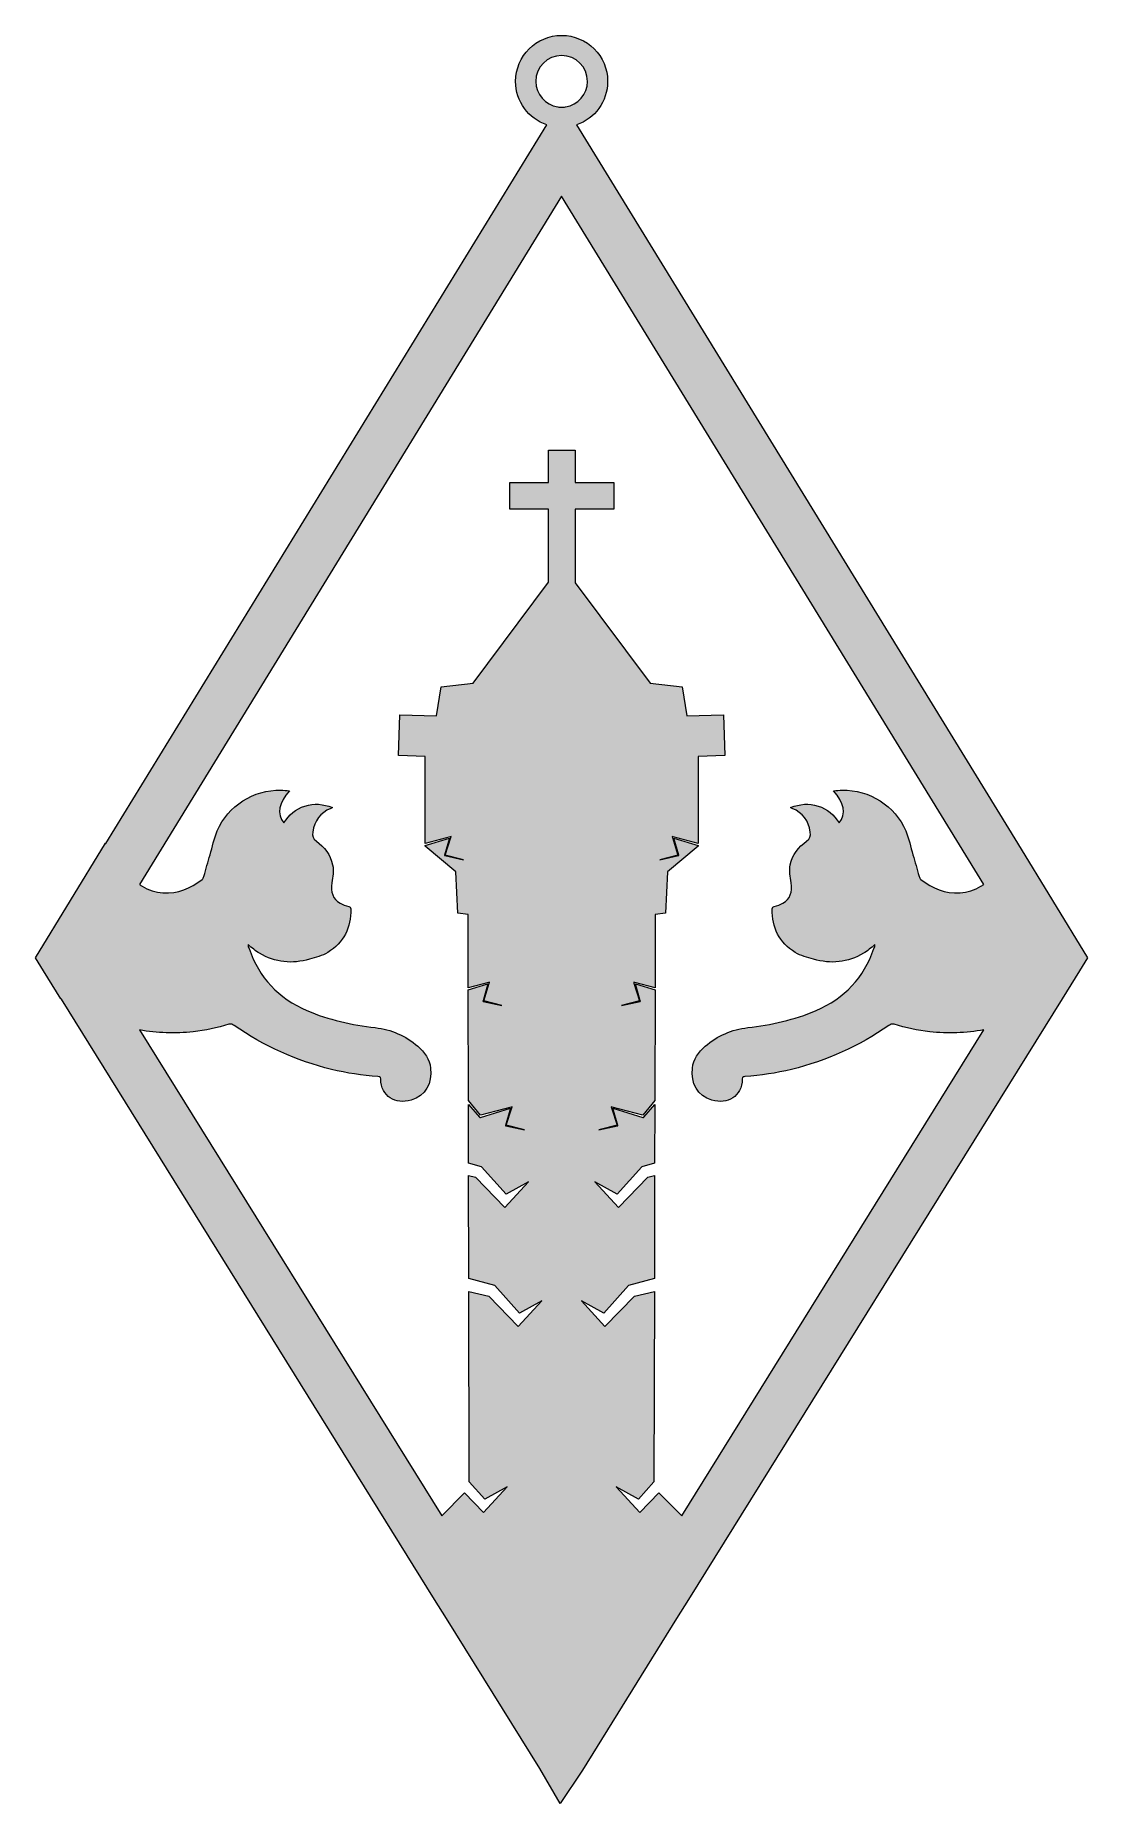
# Model space of a CAD drawing. Extents: x 648 to 2353, y -2933 to -67.
import ezdxf

# ---------------------------------------------------------------- set-up
doc = ezdxf.new("R2010")
doc.units = 0
doc.header["$MEASUREMENT"] = 0
doc.layers.add('Layer 1', color=7, linetype='Continuous')

msp = doc.modelspace()

# ---------------------------------------------------------------- hatches: boundary and pattern name
at = {"layer": 'Layer 1', "true_color": 0x6870b5}
h = msp.add_hatch(color=173, dxfattribs=at)
h.dxf.hatch_style = 2
edge = h.paths.add_edge_path()
edge.add_spline(control_points=[(2239.2, -1376.2), (2239.2, -1376.2), (1524.9, -211.9), (1524.9, -211.9), (1554.2, -201.9), (1575.2, -174.1), (1575.2, -141.4), (1575.2, -100.2), (1541.8, -66.9), (1500.7, -66.9), (1459.5, -66.9), (1426.1, -100.2), (1426.1, -141.4), (1426.1, -174.1), (1447.1, -201.9), (1476.5, -211.9), (1476.5, -211.9), (761.9, -1376.7), (761.9, -1376.7), (761.9, -1376.5), (761.8, -1376.3), (761.7, -1376.2), (761.7, -1376.2), (647.9, -1561.7), (647.9, -1561.7), (647.9, -1561.7), (661.2, -1582.9), (661.2, -1582.9), (661.2, -1582.9), (689.3, -1628.2), (689.3, -1628.2), (689.5, -1628.3), (689.8, -1628.5), (690.1, -1628.6), (690.1, -1628.6), (1294.9, -2601.7), (1294.9, -2601.7), (1294.9, -2601.7), (1314.3, -2632.8), (1314.3, -2632.8), (1314.3, -2632.8), (1465.3, -2875.8), (1465.3, -2875.8), (1465.3, -2875.8), (1498.3, -2932.6), (1498.3, -2932.6), (1498.3, -2932.6), (1534.4, -2878.3), (1534.4, -2878.3), (1534.4, -2878.3), (1687, -2632.8), (1687, -2632.8), (1687, -2632.8), (1706.5, -2601.6), (1706.5, -2601.6), (1706.5, -2601.6), (2311.6, -1628.2), (2311.6, -1628.2), (2311.6, -1628.2), (2339.7, -1582.9), (2339.7, -1582.9), (2339.7, -1582.9), (2352.9, -1561.7), (2352.9, -1561.7), (2352.9, -1561.7), (2239.2, -1376.2), (2239.2, -1376.2)], knot_values=[0, 0, 0, 0, 1, 1, 1, 2, 2, 2, 3, 3, 3, 4, 4, 4, 5, 5, 5, 6, 6, 6, 7, 7, 7, 8, 8, 8, 9, 9, 9, 10, 10, 10, 11, 11, 11, 12, 12, 12, 13, 13, 13, 14, 14, 14, 15, 15, 15, 16, 16, 16, 17, 17, 17, 18, 18, 18, 19, 19, 19, 20, 20, 20, 21, 21, 21, 22, 22, 22, 22], degree=3, periodic=1)
edge = h.paths.add_edge_path()
edge.add_spline(control_points=[(1458.8, -141.4), (1458.8, -118.3), (1477.6, -99.5), (1500.7, -99.5), (1523.8, -99.5), (1542.6, -118.3), (1542.6, -141.4), (1542.6, -162.4), (1527.1, -179.8), (1507, -182.7), (1504.9, -183.2), (1502.8, -183.3), (1500.7, -183.3), (1498.5, -183.3), (1496.4, -183.2), (1494.3, -182.7), (1474.3, -179.8), (1458.8, -162.4), (1458.8, -141.4)], knot_values=[0, 0, 0, 0, 1, 1, 1, 2, 2, 2, 3, 3, 3, 4, 4, 4, 5, 5, 5, 6, 6, 6, 6], degree=3, periodic=1)
edge = h.paths.add_edge_path()
edge.add_spline(control_points=[(1695.2, -2466.2), (1695.2, -2466.2), (1658, -2429), (1658, -2429), (1658, -2429), (1627.2, -2460.8), (1627.2, -2460.8), (1627.2, -2460.8), (1589, -2419.3), (1589, -2419.3), (1589, -2419.3), (1625.2, -2439), (1625.2, -2439), (1625.2, -2439), (1650.3, -2411.1), (1650.3, -2411.1), (1650.3, -2411.1), (1650.3, -2411), (1650.3, -2411), (1650.3, -2411), (1651, -2102.6), (1651, -2102.6), (1651, -2102.6), (1618.6, -2109.9), (1618.6, -2109.9), (1618.6, -2109.9), (1570.8, -2159.3), (1570.8, -2159.3), (1570.8, -2159.3), (1532.7, -2117.8), (1532.7, -2117.8), (1532.7, -2117.8), (1568.9, -2137.6), (1568.9, -2137.6), (1568.9, -2137.6), (1608.8, -2093.1), (1608.8, -2093.1), (1608.8, -2093.1), (1651, -2081.8), (1651, -2081.8), (1651, -2081.8), (1651.3, -1914.7), (1651.3, -1914.7), (1651.3, -1914.7), (1640.3, -1917.1), (1640.3, -1917.1), (1640.3, -1917.1), (1592.6, -1966.6), (1592.6, -1966.6), (1592.6, -1966.6), (1554.4, -1925.1), (1554.4, -1925.1), (1554.4, -1925.1), (1590.6, -1944.8), (1590.6, -1944.8), (1590.6, -1944.8), (1630.5, -1900.3), (1630.5, -1900.3), (1630.5, -1900.3), (1651.3, -1894.8), (1651.3, -1894.8), (1651.3, -1894.8), (1651.6, -1799.6), (1651.6, -1799.6), (1651.6, -1799.6), (1633.9, -1819.9), (1633.9, -1819.9), (1633.9, -1819.9), (1633.2, -1820.7), (1633.2, -1820.7), (1633.2, -1820.7), (1632.1, -1820.4), (1632.1, -1820.4), (1632.1, -1820.4), (1583.5, -1805.7), (1583.5, -1805.7), (1583.5, -1805.7), (1591.5, -1833.5), (1591.5, -1833.5), (1591.5, -1833.5), (1591.5, -1834), (1591.5, -1834), (1591.5, -1834), (1591.1, -1834.1), (1591.1, -1834.1), (1591.1, -1834.1), (1560.8, -1840.7), (1560.8, -1840.7), (1560.8, -1840.7), (1590.4, -1833.2), (1590.4, -1833.2), (1590.4, -1833.2), (1581.4, -1804.7), (1581.4, -1804.7), (1581.4, -1804.7), (1580.8, -1803.1), (1580.8, -1803.1), (1580.8, -1803.1), (1582.4, -1803.6), (1582.4, -1803.6), (1582.4, -1803.6), (1632, -1816.9), (1632, -1816.9), (1632, -1816.9), (1651.6, -1793), (1651.6, -1793), (1651.6, -1793), (1652, -1613.7), (1652, -1613.7), (1652, -1613.7), (1620.1, -1604.2), (1620.1, -1604.2), (1620.1, -1604.2), (1628, -1631.8), (1628, -1631.8), (1628, -1631.8), (1628.2, -1632.3), (1628.2, -1632.3), (1628.2, -1632.3), (1627.7, -1632.4), (1627.7, -1632.4), (1627.7, -1632.4), (1597.5, -1639.1), (1597.5, -1639.1), (1597.5, -1639.1), (1626.9, -1631.7), (1626.9, -1631.7), (1626.9, -1631.7), (1617.9, -1603.1), (1617.9, -1603.1), (1617.9, -1603.1), (1617.4, -1601.4), (1617.4, -1601.4), (1617.4, -1601.4), (1619.1, -1601.9), (1619.1, -1601.9), (1619.1, -1601.9), (1652, -1610.7), (1652, -1610.7), (1652, -1610.7), (1652.2, -1491.5), (1652.2, -1491.5), (1652.2, -1491.5), (1668.7, -1489.5), (1668.7, -1489.5), (1668.7, -1489.5), (1672, -1422.3), (1672, -1422.3), (1672, -1422.3), (1722.1, -1380.8), (1722.1, -1380.8), (1722.1, -1380.8), (1722.1, -1379.9), (1722.1, -1379.9), (1722.1, -1379.9), (1682.4, -1367.9), (1682.4, -1367.9), (1682.4, -1367.9), (1690.3, -1395.6), (1690.3, -1395.6), (1690.3, -1395.6), (1690.4, -1396.1), (1690.4, -1396.1), (1690.4, -1396.1), (1690, -1396.1), (1690, -1396.1), (1690, -1396.1), (1659.7, -1402.8), (1659.7, -1402.8), (1659.7, -1402.8), (1689.2, -1395.4), (1689.2, -1395.4), (1689.2, -1395.4), (1680.1, -1366.8), (1680.1, -1366.8), (1680.1, -1366.8), (1679.7, -1365.3), (1679.7, -1365.3), (1679.7, -1365.3), (1681.3, -1365.7), (1681.3, -1365.7), (1681.3, -1365.7), (1722.1, -1376.7), (1722.1, -1376.7), (1722.1, -1376.7), (1722.1, -1235.8), (1722.1, -1235.8), (1722.1, -1235.8), (1764.9, -1234.2), (1764.9, -1234.2), (1764.9, -1234.2), (1762.9, -1167.9), (1762.9, -1167.9), (1762.9, -1167.9), (1703.6, -1169.9), (1703.6, -1169.9), (1703.6, -1169.9), (1695.7, -1122.4), (1695.7, -1122.4), (1695.7, -1122.4), (1644.3, -1116.5), (1644.3, -1116.5), (1644.3, -1116.5), (1522.7, -953.9), (1522.7, -953.9), (1522.7, -953.9), (1522.7, -834.8), (1522.7, -834.8), (1522.7, -834.8), (1585, -834.8), (1585, -834.8), (1585, -834.8), (1585, -791.4), (1585, -791.4), (1585, -791.4), (1522.7, -791.4), (1522.7, -791.4), (1522.7, -791.4), (1522.7, -739.3), (1522.7, -739.3), (1522.7, -739.3), (1479.3, -739.3), (1479.3, -739.3), (1479.3, -739.3), (1479.3, -791.4), (1479.3, -791.4), (1479.3, -791.4), (1417, -791.4), (1417, -791.4), (1417, -791.4), (1417, -834.8), (1417, -834.8), (1417, -834.8), (1479.3, -834.8), (1479.3, -834.8), (1479.3, -834.8), (1479.3, -953), (1479.3, -953), (1479.3, -953), (1357.1, -1116.5), (1357.1, -1116.5), (1357.1, -1116.5), (1305.6, -1122.4), (1305.6, -1122.4), (1305.6, -1122.4), (1297.8, -1169.9), (1297.8, -1169.9), (1297.8, -1169.9), (1238.5, -1167.9), (1238.5, -1167.9), (1238.5, -1167.9), (1236.5, -1234.2), (1236.5, -1234.2), (1236.5, -1234.2), (1279.3, -1235.8), (1279.3, -1235.8), (1279.3, -1235.8), (1279.3, -1376.7), (1279.3, -1376.7), (1279.3, -1376.7), (1320.1, -1365.7), (1320.1, -1365.7), (1320.1, -1365.7), (1321.7, -1365.3), (1321.7, -1365.3), (1321.7, -1365.3), (1321.2, -1366.8), (1321.2, -1366.8), (1321.2, -1366.8), (1312.2, -1395.4), (1312.2, -1395.4), (1312.2, -1395.4), (1341.6, -1402.8), (1341.6, -1402.8), (1341.6, -1402.8), (1311.4, -1396.1), (1311.4, -1396.1), (1311.4, -1396.1), (1311, -1396.1), (1311, -1396.1), (1311, -1396.1), (1311.1, -1395.6), (1311.1, -1395.6), (1311.1, -1395.6), (1319, -1367.9), (1319, -1367.9), (1319, -1367.9), (1279.3, -1379.9), (1279.3, -1379.9), (1279.3, -1379.9), (1279.3, -1380.8), (1279.3, -1380.8), (1279.3, -1380.8), (1329.4, -1422.3), (1329.4, -1422.3), (1329.4, -1422.3), (1332.7, -1489.5), (1332.7, -1489.5), (1332.7, -1489.5), (1349.2, -1491.5), (1349.2, -1491.5), (1349.2, -1491.5), (1349.3, -1610.7), (1349.3, -1610.7), (1349.3, -1610.7), (1382.3, -1601.9), (1382.3, -1601.9), (1382.3, -1601.9), (1383.9, -1601.4), (1383.9, -1601.4), (1383.9, -1601.4), (1383.5, -1603.1), (1383.5, -1603.1), (1383.5, -1603.1), (1374.4, -1631.7), (1374.4, -1631.7), (1374.4, -1631.7), (1403.9, -1639.1), (1403.9, -1639.1), (1403.9, -1639.1), (1373.7, -1632.4), (1373.7, -1632.4), (1373.7, -1632.4), (1373.2, -1632.3), (1373.2, -1632.3), (1373.2, -1632.3), (1373.4, -1631.8), (1373.4, -1631.8), (1373.4, -1631.8), (1381.3, -1604.2), (1381.3, -1604.2), (1381.3, -1604.2), (1349.4, -1613.7), (1349.4, -1613.7), (1349.4, -1613.7), (1349.8, -1793), (1349.8, -1793), (1349.8, -1793), (1369.4, -1816.9), (1369.4, -1816.9), (1369.4, -1816.9), (1419, -1803.6), (1419, -1803.6), (1419, -1803.6), (1420.5, -1803.1), (1420.5, -1803.1), (1420.5, -1803.1), (1420, -1804.7), (1420, -1804.7), (1420, -1804.7), (1411, -1833.2), (1411, -1833.2), (1411, -1833.2), (1440.6, -1840.7), (1440.6, -1840.7), (1440.6, -1840.7), (1410.3, -1834.1), (1410.3, -1834.1), (1410.3, -1834.1), (1409.9, -1834), (1409.9, -1834), (1409.9, -1834), (1409.9, -1833.5), (1409.9, -1833.5), (1409.9, -1833.5), (1417.9, -1805.7), (1417.9, -1805.7), (1417.9, -1805.7), (1369.2, -1820.4), (1369.2, -1820.4), (1369.2, -1820.4), (1368.2, -1820.7), (1368.2, -1820.7), (1368.2, -1820.7), (1367.5, -1819.9), (1367.5, -1819.9), (1367.5, -1819.9), (1349.8, -1799.6), (1349.8, -1799.6), (1349.8, -1799.6), (1350, -1894.8), (1350, -1894.8), (1350, -1894.8), (1370.9, -1900.3), (1370.9, -1900.3), (1370.9, -1900.3), (1410.7, -1944.8), (1410.7, -1944.8), (1410.7, -1944.8), (1447, -1925.1), (1447, -1925.1), (1447, -1925.1), (1408.8, -1966.6), (1408.8, -1966.6), (1408.8, -1966.6), (1361, -1917.1), (1361, -1917.1), (1361, -1917.1), (1350, -1914.7), (1350, -1914.7), (1350, -1914.7), (1350.4, -2081.8), (1350.4, -2081.8), (1350.4, -2081.8), (1392.6, -2093.1), (1392.6, -2093.1), (1392.6, -2093.1), (1432.5, -2137.6), (1432.5, -2137.6), (1432.5, -2137.6), (1468.7, -2117.8), (1468.7, -2117.8), (1468.7, -2117.8), (1430.5, -2159.3), (1430.5, -2159.3), (1430.5, -2159.3), (1382.7, -2109.9), (1382.7, -2109.9), (1382.7, -2109.9), (1350.4, -2102.6), (1350.4, -2102.6), (1350.4, -2102.6), (1351.1, -2411), (1351.1, -2411), (1351.1, -2411), (1351.1, -2411.1), (1351.1, -2411.1), (1351.1, -2411.1), (1376.2, -2439), (1376.2, -2439), (1376.2, -2439), (1412.4, -2419.3), (1412.4, -2419.3), (1412.4, -2419.3), (1374.2, -2460.8), (1374.2, -2460.8), (1374.2, -2460.8), (1343.4, -2429), (1343.4, -2429), (1343.4, -2429), (1306.3, -2466.1), (1306.3, -2466.1), (1306.3, -2466.1), (816.8, -1678.7), (816.8, -1678.7), (845.5, -1683.9), (874.4, -1684.8), (903.8, -1681.6), (923.4, -1679.5), (942.6, -1675.7), (961.3, -1669.6), (965, -1668.4), (967.3, -1669.7), (970.1, -1671.5), (1018.1, -1705.1), (1070.8, -1728.7), (1127.8, -1742.6), (1152.6, -1748.6), (1177.6, -1752.7), (1203.1, -1754.4), (1205.5, -1754.5), (1207.5, -1754.5), (1207.5, -1758), (1208.1, -1786.9), (1231.5, -1799.9), (1256.7, -1792.5), (1281, -1785.2), (1290.7, -1764.9), (1288.3, -1740.9), (1286.7, -1725.9), (1278.5, -1714.7), (1267.6, -1705.2), (1247.7, -1688), (1224.7, -1678), (1198.6, -1675), (1160.5, -1670.5), (1123.3, -1662.4), (1087.9, -1647.3), (1041.9, -1627.6), (1010.6, -1594), (994.1, -1546.7), (993.4, -1544.8), (992.3, -1543.1), (992.8, -1540.5), (998.8, -1545.7), (1004.6, -1550.6), (1011.2, -1554.5), (1036.8, -1569.5), (1063.9, -1572.5), (1092.3, -1563.9), (1102.3, -1560.9), (1112.5, -1558.8), (1121.6, -1553.3), (1147.9, -1537), (1159.6, -1513), (1158.9, -1482.5), (1158.9, -1480.2), (1157.9, -1479.2), (1155.8, -1478.8), (1150.8, -1477.7), (1146.1, -1475.9), (1141.7, -1473.3), (1130.1, -1466.2), (1126, -1455.8), (1128.5, -1440.2), (1130.1, -1430.5), (1131.8, -1420.8), (1129.6, -1411), (1126.2, -1394.6), (1116.2, -1382.4), (1103.3, -1372.8), (1097.6, -1368.7), (1096.4, -1364.4), (1097.3, -1358), (1099.9, -1339.7), (1109.5, -1326.9), (1126.5, -1319.7), (1127.2, -1319.4), (1127.8, -1319.1), (1129.2, -1318.3), (1114.1, -1312.3), (1099.5, -1311.2), (1084.7, -1315.8), (1069.8, -1320.5), (1058.8, -1330.2), (1050.6, -1343.3), (1038.9, -1328.6), (1042.1, -1310.5), (1059.9, -1291), (1054.8, -1290.6), (1050.3, -1290.1), (1045.7, -1290.1), (1001.7, -1289.1), (959.8, -1315.5), (942.6, -1356.1), (937.4, -1368.4), (934.8, -1381.9), (931, -1394.8), (927.7, -1406.5), (924.3, -1418.1), (921.1, -1429.8), (920.5, -1431.8), (919.7, -1433.5), (918, -1434.8), (899.5, -1449.4), (878.8, -1458.1), (854.6, -1456.6), (842.5, -1455.7), (831.3, -1451.6), (820.8, -1445.7), (819.3, -1444.9), (817.9, -1444), (816.4, -1443.1), (816.4, -1443.1), (1500.7, -327.7), (1500.7, -327.7), (1500.7, -327.7), (2184.8, -1442.8), (2184.8, -1442.8), (2183.3, -1443.8), (2181.7, -1444.8), (2180.1, -1445.7), (2169.6, -1451.6), (2158.4, -1455.7), (2146.3, -1456.6), (2122, -1458.1), (2101.4, -1449.4), (2082.9, -1434.8), (2081.2, -1433.5), (2080.4, -1431.8), (2079.8, -1429.8), (2076.6, -1418.1), (2073.2, -1406.5), (2069.9, -1394.8), (2066.1, -1381.9), (2063.5, -1368.4), (2058.3, -1356.1), (2041.1, -1315.5), (1999.2, -1289.1), (1955.1, -1290.1), (1950.6, -1290.1), (1946.1, -1290.6), (1941, -1291), (1958.8, -1310.5), (1962, -1328.6), (1950.3, -1343.3), (1942.1, -1330.2), (1931.1, -1320.5), (1916.2, -1315.8), (1901.4, -1311.2), (1886.8, -1312.3), (1871.7, -1318.3), (1873.1, -1319.1), (1873.7, -1319.4), (1874.4, -1319.7), (1891.4, -1326.9), (1901, -1339.7), (1903.6, -1358), (1904.5, -1364.4), (1903.2, -1368.7), (1897.6, -1372.8), (1884.6, -1382.4), (1874.7, -1394.6), (1871.2, -1411), (1869.1, -1420.8), (1870.8, -1430.5), (1872.4, -1440.2), (1874.9, -1455.8), (1870.8, -1466.2), (1859.1, -1473.3), (1854.8, -1475.9), (1850.1, -1477.7), (1845.1, -1478.8), (1843, -1479.2), (1842, -1480.2), (1842, -1482.5), (1841.3, -1513), (1853, -1537), (1879.3, -1553.3), (1888.4, -1558.8), (1898.6, -1560.9), (1908.6, -1563.9), (1937, -1572.5), (1964.1, -1569.5), (1989.7, -1554.5), (1996.3, -1550.6), (2002.1, -1545.7), (2008.1, -1540.5), (2008.6, -1543.1), (2007.5, -1544.8), (2006.8, -1546.7), (1990.3, -1594), (1959, -1627.6), (1913, -1647.3), (1877.6, -1662.4), (1840.4, -1670.5), (1802.3, -1675), (1776.2, -1678), (1753.2, -1688), (1733.3, -1705.2), (1722.4, -1714.7), (1714.2, -1725.9), (1712.6, -1740.9), (1710.2, -1764.9), (1719.9, -1785.2), (1744.2, -1792.5), (1769.4, -1799.9), (1792.8, -1786.9), (1793.4, -1758), (1793.4, -1754.5), (1795.4, -1754.5), (1797.7, -1754.4), (1823.3, -1752.7), (1848.3, -1748.6), (1873.1, -1742.6), (1930.1, -1728.7), (1982.8, -1705.1), (2030.8, -1671.5), (2033.6, -1669.7), (2035.9, -1668.4), (2039.6, -1669.6), (2058.3, -1675.7), (2077.5, -1679.5), (2097.1, -1681.6), (2126.7, -1684.9), (2155.8, -1683.9), (2184.7, -1678.6), (2184.7, -1678.6), (1695.2, -2466.2), (1695.2, -2466.2)], knot_values=[0, 0, 0, 0, 1, 1, 1, 2, 2, 2, 3, 3, 3, 4, 4, 4, 5, 5, 5, 6, 6, 6, 7, 7, 7, 8, 8, 8, 9, 9, 9, 10, 10, 10, 11, 11, 11, 12, 12, 12, 13, 13, 13, 14, 14, 14, 15, 15, 15, 16, 16, 16, 17, 17, 17, 18, 18, 18, 19, 19, 19, 20, 20, 20, 21, 21, 21, 22, 22, 22, 23, 23, 23, 24, 24, 24, 25, 25, 25, 26, 26, 26, 27, 27, 27, 28, 28, 28, 29, 29, 29, 30, 30, 30, 31, 31, 31, 32, 32, 32, 33, 33, 33, 34, 34, 34, 35, 35, 35, 36, 36, 36, 37, 37, 37, 38, 38, 38, 39, 39, 39, 40, 40, 40, 41, 41, 41, 42, 42, 42, 43, 43, 43, 44, 44, 44, 45, 45, 45, 46, 46, 46, 47, 47, 47, 48, 48, 48, 49, 49, 49, 50, 50, 50, 51, 51, 51, 52, 52, 52, 53, 53, 53, 54, 54, 54, 55, 55, 55, 56, 56, 56, 57, 57, 57, 58, 58, 58, 59, 59, 59, 60, 60, 60, 61, 61, 61, 62, 62, 62, 63, 63, 63, 64, 64, 64, 65, 65, 65, 66, 66, 66, 67, 67, 67, 68, 68, 68, 69, 69, 69, 70, 70, 70, 71, 71, 71, 72, 72, 72, 73, 73, 73, 74, 74, 74, 75, 75, 75, 76, 76, 76, 77, 77, 77, 78, 78, 78, 79, 79, 79, 80, 80, 80, 81, 81, 81, 82, 82, 82, 83, 83, 83, 84, 84, 84, 85, 85, 85, 86, 86, 86, 87, 87, 87, 88, 88, 88, 89, 89, 89, 90, 90, 90, 91, 91, 91, 92, 92, 92, 93, 93, 93, 94, 94, 94, 95, 95, 95, 96, 96, 96, 97, 97, 97, 98, 98, 98, 99, 99, 99, 100, 100, 100, 101, 101, 101, 102, 102, 102, 103, 103, 103, 104, 104, 104, 105, 105, 105, 106, 106, 106, 107, 107, 107, 108, 108, 108, 109, 109, 109, 110, 110, 110, 111, 111, 111, 112, 112, 112, 113, 113, 113, 114, 114, 114, 115, 115, 115, 116, 116, 116, 117, 117, 117, 118, 118, 118, 119, 119, 119, 120, 120, 120, 121, 121, 121, 122, 122, 122, 123, 123, 123, 124, 124, 124, 125, 125, 125, 126, 126, 126, 127, 127, 127, 128, 128, 128, 129, 129, 129, 130, 130, 130, 131, 131, 131, 132, 132, 132, 133, 133, 133, 134, 134, 134, 135, 135, 135, 136, 136, 136, 137, 137, 137, 138, 138, 138, 139, 139, 139, 140, 140, 140, 141, 141, 141, 142, 142, 142, 143, 143, 143, 144, 144, 144, 145, 145, 145, 146, 146, 146, 147, 147, 147, 148, 148, 148, 149, 149, 149, 150, 150, 150, 151, 151, 151, 152, 152, 152, 153, 153, 153, 154, 154, 154, 155, 155, 155, 156, 156, 156, 157, 157, 157, 158, 158, 158, 159, 159, 159, 160, 160, 160, 161, 161, 161, 162, 162, 162, 163, 163, 163, 164, 164, 164, 165, 165, 165, 166, 166, 166, 167, 167, 167, 168, 168, 168, 169, 169, 169, 170, 170, 170, 171, 171, 171, 172, 172, 172, 173, 173, 173, 174, 174, 174, 175, 175, 175, 176, 176, 176, 177, 177, 177, 178, 178, 178, 179, 179, 179, 180, 180, 180, 181, 181, 181, 182, 182, 182, 183, 183, 183, 184, 184, 184, 185, 185, 185, 186, 186, 186, 187, 187, 187, 188, 188, 188, 189, 189, 189, 190, 190, 190, 191, 191, 191, 192, 192, 192, 193, 193, 193, 194, 194, 194, 195, 195, 195, 196, 196, 196, 197, 197, 197, 198, 198, 198, 199, 199, 199, 200, 200, 200, 201, 201, 201, 202, 202, 202, 203, 203, 203, 204, 204, 204, 205, 205, 205, 206, 206, 206, 207, 207, 207, 208, 208, 208, 209, 209, 209, 210, 210, 210, 211, 211, 211, 212, 212, 212, 213, 213, 213, 214, 214, 214, 215, 215, 215, 216, 216, 216, 217, 217, 217, 218, 218, 218, 219, 219, 219, 220, 220, 220, 221, 221, 221, 222, 222, 222, 223, 223, 223, 223], degree=3, periodic=1)

# ---------------------------------------------------------------- linework, layer by layer
at = {"layer": 'Layer 1', "lineweight": 0}
for points, knots in [([(2239.2, -1376.2), (2239.2, -1376.2), (1524.9, -211.9), (1524.9, -211.9), (1554.2, -201.9), (1575.2, -174.1), (1575.2, -141.4), (1575.2, -100.2), (1541.8, -66.9), (1500.7, -66.9), (1459.5, -66.9), (1426.1, -100.2), (1426.1, -141.4), (1426.1, -174.1), (1447.1, -201.9), (1476.5, -211.9), (1476.5, -211.9), (761.9, -1376.7), (761.9, -1376.7), (761.9, -1376.5), (761.8, -1376.3), (761.7, -1376.2), (761.7, -1376.2), (647.9, -1561.7), (647.9, -1561.7), (647.9, -1561.7), (661.2, -1582.9), (661.2, -1582.9), (661.2, -1582.9), (689.3, -1628.2), (689.3, -1628.2), (689.5, -1628.3), (689.8, -1628.5), (690.1, -1628.6), (690.1, -1628.6), (1294.9, -2601.7), (1294.9, -2601.7), (1294.9, -2601.7), (1314.3, -2632.8), (1314.3, -2632.8), (1314.3, -2632.8), (1465.3, -2875.8), (1465.3, -2875.8), (1465.3, -2875.8), (1498.3, -2932.6), (1498.3, -2932.6), (1498.3, -2932.6), (1534.4, -2878.3), (1534.4, -2878.3), (1534.4, -2878.3), (1687, -2632.8), (1687, -2632.8), (1687, -2632.8), (1706.5, -2601.6), (1706.5, -2601.6), (1706.5, -2601.6), (2311.6, -1628.2), (2311.6, -1628.2), (2311.6, -1628.2), (2339.7, -1582.9), (2339.7, -1582.9), (2339.7, -1582.9), (2352.9, -1561.7), (2352.9, -1561.7), (2352.9, -1561.7), (2239.2, -1376.2), (2239.2, -1376.2)], [0, 0, 0, 0, 1, 1, 1, 2, 2, 2, 3, 3, 3, 4, 4, 4, 5, 5, 5, 6, 6, 6, 7, 7, 7, 8, 8, 8, 9, 9, 9, 10, 10, 10, 11, 11, 11, 12, 12, 12, 13, 13, 13, 14, 14, 14, 15, 15, 15, 16, 16, 16, 17, 17, 17, 18, 18, 18, 19, 19, 19, 20, 20, 20, 21, 21, 21, 22, 22, 22, 22]), ([(1458.8, -141.4), (1458.8, -118.3), (1477.6, -99.5), (1500.7, -99.5), (1523.8, -99.5), (1542.6, -118.3), (1542.6, -141.4), (1542.6, -162.4), (1527.1, -179.8), (1507, -182.7), (1504.9, -183.2), (1502.8, -183.3), (1500.7, -183.3), (1498.5, -183.3), (1496.4, -183.2), (1494.3, -182.7), (1474.3, -179.8), (1458.8, -162.4), (1458.8, -141.4)], [0, 0, 0, 0, 1, 1, 1, 2, 2, 2, 3, 3, 3, 4, 4, 4, 5, 5, 5, 6, 6, 6, 6]), ([(1695.2, -2466.2), (1695.2, -2466.2), (1658, -2429), (1658, -2429), (1658, -2429), (1627.2, -2460.8), (1627.2, -2460.8), (1627.2, -2460.8), (1589, -2419.3), (1589, -2419.3), (1589, -2419.3), (1625.2, -2439), (1625.2, -2439), (1625.2, -2439), (1650.3, -2411.1), (1650.3, -2411.1), (1650.3, -2411.1), (1650.3, -2411), (1650.3, -2411), (1650.3, -2411), (1651, -2102.6), (1651, -2102.6), (1651, -2102.6), (1618.6, -2109.9), (1618.6, -2109.9), (1618.6, -2109.9), (1570.8, -2159.3), (1570.8, -2159.3), (1570.8, -2159.3), (1532.7, -2117.8), (1532.7, -2117.8), (1532.7, -2117.8), (1568.9, -2137.6), (1568.9, -2137.6), (1568.9, -2137.6), (1608.8, -2093.1), (1608.8, -2093.1), (1608.8, -2093.1), (1651, -2081.8), (1651, -2081.8), (1651, -2081.8), (1651.3, -1914.7), (1651.3, -1914.7), (1651.3, -1914.7), (1640.3, -1917.1), (1640.3, -1917.1), (1640.3, -1917.1), (1592.6, -1966.6), (1592.6, -1966.6), (1592.6, -1966.6), (1554.4, -1925.1), (1554.4, -1925.1), (1554.4, -1925.1), (1590.6, -1944.8), (1590.6, -1944.8), (1590.6, -1944.8), (1630.5, -1900.3), (1630.5, -1900.3), (1630.5, -1900.3), (1651.3, -1894.8), (1651.3, -1894.8), (1651.3, -1894.8), (1651.6, -1799.6), (1651.6, -1799.6), (1651.6, -1799.6), (1633.9, -1819.9), (1633.9, -1819.9), (1633.9, -1819.9), (1633.2, -1820.7), (1633.2, -1820.7), (1633.2, -1820.7), (1632.1, -1820.4), (1632.1, -1820.4), (1632.1, -1820.4), (1583.5, -1805.7), (1583.5, -1805.7), (1583.5, -1805.7), (1591.5, -1833.5), (1591.5, -1833.5), (1591.5, -1833.5), (1591.5, -1834), (1591.5, -1834), (1591.5, -1834), (1591.1, -1834.1), (1591.1, -1834.1), (1591.1, -1834.1), (1560.8, -1840.7), (1560.8, -1840.7), (1560.8, -1840.7), (1590.4, -1833.2), (1590.4, -1833.2), (1590.4, -1833.2), (1581.4, -1804.7), (1581.4, -1804.7), (1581.4, -1804.7), (1580.8, -1803.1), (1580.8, -1803.1), (1580.8, -1803.1), (1582.4, -1803.6), (1582.4, -1803.6), (1582.4, -1803.6), (1632, -1816.9), (1632, -1816.9), (1632, -1816.9), (1651.6, -1793), (1651.6, -1793), (1651.6, -1793), (1652, -1613.7), (1652, -1613.7), (1652, -1613.7), (1620.1, -1604.2), (1620.1, -1604.2), (1620.1, -1604.2), (1628, -1631.8), (1628, -1631.8), (1628, -1631.8), (1628.2, -1632.3), (1628.2, -1632.3), (1628.2, -1632.3), (1627.7, -1632.4), (1627.7, -1632.4), (1627.7, -1632.4), (1597.5, -1639.1), (1597.5, -1639.1), (1597.5, -1639.1), (1626.9, -1631.7), (1626.9, -1631.7), (1626.9, -1631.7), (1617.9, -1603.1), (1617.9, -1603.1), (1617.9, -1603.1), (1617.4, -1601.4), (1617.4, -1601.4), (1617.4, -1601.4), (1619.1, -1601.9), (1619.1, -1601.9), (1619.1, -1601.9), (1652, -1610.7), (1652, -1610.7), (1652, -1610.7), (1652.2, -1491.5), (1652.2, -1491.5), (1652.2, -1491.5), (1668.7, -1489.5), (1668.7, -1489.5), (1668.7, -1489.5), (1672, -1422.3), (1672, -1422.3), (1672, -1422.3), (1722.1, -1380.8), (1722.1, -1380.8), (1722.1, -1380.8), (1722.1, -1379.9), (1722.1, -1379.9), (1722.1, -1379.9), (1682.4, -1367.9), (1682.4, -1367.9), (1682.4, -1367.9), (1690.3, -1395.6), (1690.3, -1395.6), (1690.3, -1395.6), (1690.4, -1396.1), (1690.4, -1396.1), (1690.4, -1396.1), (1690, -1396.1), (1690, -1396.1), (1690, -1396.1), (1659.7, -1402.8), (1659.7, -1402.8), (1659.7, -1402.8), (1689.2, -1395.4), (1689.2, -1395.4), (1689.2, -1395.4), (1680.1, -1366.8), (1680.1, -1366.8), (1680.1, -1366.8), (1679.7, -1365.3), (1679.7, -1365.3), (1679.7, -1365.3), (1681.3, -1365.7), (1681.3, -1365.7), (1681.3, -1365.7), (1722.1, -1376.7), (1722.1, -1376.7), (1722.1, -1376.7), (1722.1, -1235.8), (1722.1, -1235.8), (1722.1, -1235.8), (1764.9, -1234.2), (1764.9, -1234.2), (1764.9, -1234.2), (1762.9, -1167.9), (1762.9, -1167.9), (1762.9, -1167.9), (1703.6, -1169.9), (1703.6, -1169.9), (1703.6, -1169.9), (1695.7, -1122.4), (1695.7, -1122.4), (1695.7, -1122.4), (1644.3, -1116.5), (1644.3, -1116.5), (1644.3, -1116.5), (1522.7, -953.9), (1522.7, -953.9), (1522.7, -953.9), (1522.7, -834.8), (1522.7, -834.8), (1522.7, -834.8), (1585, -834.8), (1585, -834.8), (1585, -834.8), (1585, -791.4), (1585, -791.4), (1585, -791.4), (1522.7, -791.4), (1522.7, -791.4), (1522.7, -791.4), (1522.7, -739.3), (1522.7, -739.3), (1522.7, -739.3), (1479.3, -739.3), (1479.3, -739.3), (1479.3, -739.3), (1479.3, -791.4), (1479.3, -791.4), (1479.3, -791.4), (1417, -791.4), (1417, -791.4), (1417, -791.4), (1417, -834.8), (1417, -834.8), (1417, -834.8), (1479.3, -834.8), (1479.3, -834.8), (1479.3, -834.8), (1479.3, -953), (1479.3, -953), (1479.3, -953), (1357.1, -1116.5), (1357.1, -1116.5), (1357.1, -1116.5), (1305.6, -1122.4), (1305.6, -1122.4), (1305.6, -1122.4), (1297.8, -1169.9), (1297.8, -1169.9), (1297.8, -1169.9), (1238.5, -1167.9), (1238.5, -1167.9), (1238.5, -1167.9), (1236.5, -1234.2), (1236.5, -1234.2), (1236.5, -1234.2), (1279.3, -1235.8), (1279.3, -1235.8), (1279.3, -1235.8), (1279.3, -1376.7), (1279.3, -1376.7), (1279.3, -1376.7), (1320.1, -1365.7), (1320.1, -1365.7), (1320.1, -1365.7), (1321.7, -1365.3), (1321.7, -1365.3), (1321.7, -1365.3), (1321.2, -1366.8), (1321.2, -1366.8), (1321.2, -1366.8), (1312.2, -1395.4), (1312.2, -1395.4), (1312.2, -1395.4), (1341.6, -1402.8), (1341.6, -1402.8), (1341.6, -1402.8), (1311.4, -1396.1), (1311.4, -1396.1), (1311.4, -1396.1), (1311, -1396.1), (1311, -1396.1), (1311, -1396.1), (1311.1, -1395.6), (1311.1, -1395.6), (1311.1, -1395.6), (1319, -1367.9), (1319, -1367.9), (1319, -1367.9), (1279.3, -1379.9), (1279.3, -1379.9), (1279.3, -1379.9), (1279.3, -1380.8), (1279.3, -1380.8), (1279.3, -1380.8), (1329.4, -1422.3), (1329.4, -1422.3), (1329.4, -1422.3), (1332.7, -1489.5), (1332.7, -1489.5), (1332.7, -1489.5), (1349.2, -1491.5), (1349.2, -1491.5), (1349.2, -1491.5), (1349.3, -1610.7), (1349.3, -1610.7), (1349.3, -1610.7), (1382.3, -1601.9), (1382.3, -1601.9), (1382.3, -1601.9), (1383.9, -1601.4), (1383.9, -1601.4), (1383.9, -1601.4), (1383.5, -1603.1), (1383.5, -1603.1), (1383.5, -1603.1), (1374.4, -1631.7), (1374.4, -1631.7), (1374.4, -1631.7), (1403.9, -1639.1), (1403.9, -1639.1), (1403.9, -1639.1), (1373.7, -1632.4), (1373.7, -1632.4), (1373.7, -1632.4), (1373.2, -1632.3), (1373.2, -1632.3), (1373.2, -1632.3), (1373.4, -1631.8), (1373.4, -1631.8), (1373.4, -1631.8), (1381.3, -1604.2), (1381.3, -1604.2), (1381.3, -1604.2), (1349.4, -1613.7), (1349.4, -1613.7), (1349.4, -1613.7), (1349.8, -1793), (1349.8, -1793), (1349.8, -1793), (1369.4, -1816.9), (1369.4, -1816.9), (1369.4, -1816.9), (1419, -1803.6), (1419, -1803.6), (1419, -1803.6), (1420.5, -1803.1), (1420.5, -1803.1), (1420.5, -1803.1), (1420, -1804.7), (1420, -1804.7), (1420, -1804.7), (1411, -1833.2), (1411, -1833.2), (1411, -1833.2), (1440.6, -1840.7), (1440.6, -1840.7), (1440.6, -1840.7), (1410.3, -1834.1), (1410.3, -1834.1), (1410.3, -1834.1), (1409.9, -1834), (1409.9, -1834), (1409.9, -1834), (1409.9, -1833.5), (1409.9, -1833.5), (1409.9, -1833.5), (1417.9, -1805.7), (1417.9, -1805.7), (1417.9, -1805.7), (1369.2, -1820.4), (1369.2, -1820.4), (1369.2, -1820.4), (1368.2, -1820.7), (1368.2, -1820.7), (1368.2, -1820.7), (1367.5, -1819.9), (1367.5, -1819.9), (1367.5, -1819.9), (1349.8, -1799.6), (1349.8, -1799.6), (1349.8, -1799.6), (1350, -1894.8), (1350, -1894.8), (1350, -1894.8), (1370.9, -1900.3), (1370.9, -1900.3), (1370.9, -1900.3), (1410.7, -1944.8), (1410.7, -1944.8), (1410.7, -1944.8), (1447, -1925.1), (1447, -1925.1), (1447, -1925.1), (1408.8, -1966.6), (1408.8, -1966.6), (1408.8, -1966.6), (1361, -1917.1), (1361, -1917.1), (1361, -1917.1), (1350, -1914.7), (1350, -1914.7), (1350, -1914.7), (1350.4, -2081.8), (1350.4, -2081.8), (1350.4, -2081.8), (1392.6, -2093.1), (1392.6, -2093.1), (1392.6, -2093.1), (1432.5, -2137.6), (1432.5, -2137.6), (1432.5, -2137.6), (1468.7, -2117.8), (1468.7, -2117.8), (1468.7, -2117.8), (1430.5, -2159.3), (1430.5, -2159.3), (1430.5, -2159.3), (1382.7, -2109.9), (1382.7, -2109.9), (1382.7, -2109.9), (1350.4, -2102.6), (1350.4, -2102.6), (1350.4, -2102.6), (1351.1, -2411), (1351.1, -2411), (1351.1, -2411), (1351.1, -2411.1), (1351.1, -2411.1), (1351.1, -2411.1), (1376.2, -2439), (1376.2, -2439), (1376.2, -2439), (1412.4, -2419.3), (1412.4, -2419.3), (1412.4, -2419.3), (1374.2, -2460.8), (1374.2, -2460.8), (1374.2, -2460.8), (1343.4, -2429), (1343.4, -2429), (1343.4, -2429), (1306.3, -2466.1), (1306.3, -2466.1), (1306.3, -2466.1), (816.8, -1678.7), (816.8, -1678.7), (845.5, -1683.9), (874.4, -1684.8), (903.8, -1681.6), (923.4, -1679.5), (942.6, -1675.7), (961.3, -1669.6), (965, -1668.4), (967.3, -1669.7), (970.1, -1671.5), (1018.1, -1705.1), (1070.8, -1728.7), (1127.8, -1742.6), (1152.6, -1748.6), (1177.6, -1752.7), (1203.1, -1754.4), (1205.5, -1754.5), (1207.5, -1754.5), (1207.5, -1758), (1208.1, -1786.9), (1231.5, -1799.9), (1256.7, -1792.5), (1281, -1785.2), (1290.7, -1764.9), (1288.3, -1740.9), (1286.7, -1725.9), (1278.5, -1714.7), (1267.6, -1705.2), (1247.7, -1688), (1224.7, -1678), (1198.6, -1675), (1160.5, -1670.5), (1123.3, -1662.4), (1087.9, -1647.3), (1041.9, -1627.6), (1010.6, -1594), (994.1, -1546.7), (993.4, -1544.8), (992.3, -1543.1), (992.8, -1540.5), (998.8, -1545.7), (1004.6, -1550.6), (1011.2, -1554.5), (1036.8, -1569.5), (1063.9, -1572.5), (1092.3, -1563.9), (1102.3, -1560.9), (1112.5, -1558.8), (1121.6, -1553.3), (1147.9, -1537), (1159.6, -1513), (1158.9, -1482.5), (1158.9, -1480.2), (1157.9, -1479.2), (1155.8, -1478.8), (1150.8, -1477.7), (1146.1, -1475.9), (1141.7, -1473.3), (1130.1, -1466.2), (1126, -1455.8), (1128.5, -1440.2), (1130.1, -1430.5), (1131.8, -1420.8), (1129.6, -1411), (1126.2, -1394.6), (1116.2, -1382.4), (1103.3, -1372.8), (1097.6, -1368.7), (1096.4, -1364.4), (1097.3, -1358), (1099.9, -1339.7), (1109.5, -1326.9), (1126.5, -1319.7), (1127.2, -1319.4), (1127.8, -1319.1), (1129.2, -1318.3), (1114.1, -1312.3), (1099.5, -1311.2), (1084.7, -1315.8), (1069.8, -1320.5), (1058.8, -1330.2), (1050.6, -1343.3), (1038.9, -1328.6), (1042.1, -1310.5), (1059.9, -1291), (1054.8, -1290.6), (1050.3, -1290.1), (1045.7, -1290.1), (1001.7, -1289.1), (959.8, -1315.5), (942.6, -1356.1), (937.4, -1368.4), (934.8, -1381.9), (931, -1394.8), (927.7, -1406.5), (924.3, -1418.1), (921.1, -1429.8), (920.5, -1431.8), (919.7, -1433.5), (918, -1434.8), (899.5, -1449.4), (878.8, -1458.1), (854.6, -1456.6), (842.5, -1455.7), (831.3, -1451.6), (820.8, -1445.7), (819.3, -1444.9), (817.9, -1444), (816.4, -1443.1), (816.4, -1443.1), (1500.7, -327.7), (1500.7, -327.7), (1500.7, -327.7), (2184.8, -1442.8), (2184.8, -1442.8), (2183.3, -1443.8), (2181.7, -1444.8), (2180.1, -1445.7), (2169.6, -1451.6), (2158.4, -1455.7), (2146.3, -1456.6), (2122, -1458.1), (2101.4, -1449.4), (2082.9, -1434.8), (2081.2, -1433.5), (2080.4, -1431.8), (2079.8, -1429.8), (2076.6, -1418.1), (2073.2, -1406.5), (2069.9, -1394.8), (2066.1, -1381.9), (2063.5, -1368.4), (2058.3, -1356.1), (2041.1, -1315.5), (1999.2, -1289.1), (1955.1, -1290.1), (1950.6, -1290.1), (1946.1, -1290.6), (1941, -1291), (1958.8, -1310.5), (1962, -1328.6), (1950.3, -1343.3), (1942.1, -1330.2), (1931.1, -1320.5), (1916.2, -1315.8), (1901.4, -1311.2), (1886.8, -1312.3), (1871.7, -1318.3), (1873.1, -1319.1), (1873.7, -1319.4), (1874.4, -1319.7), (1891.4, -1326.9), (1901, -1339.7), (1903.6, -1358), (1904.5, -1364.4), (1903.2, -1368.7), (1897.6, -1372.8), (1884.6, -1382.4), (1874.7, -1394.6), (1871.2, -1411), (1869.1, -1420.8), (1870.8, -1430.5), (1872.4, -1440.2), (1874.9, -1455.8), (1870.8, -1466.2), (1859.1, -1473.3), (1854.8, -1475.9), (1850.1, -1477.7), (1845.1, -1478.8), (1843, -1479.2), (1842, -1480.2), (1842, -1482.5), (1841.3, -1513), (1853, -1537), (1879.3, -1553.3), (1888.4, -1558.8), (1898.6, -1560.9), (1908.6, -1563.9), (1937, -1572.5), (1964.1, -1569.5), (1989.7, -1554.5), (1996.3, -1550.6), (2002.1, -1545.7), (2008.1, -1540.5), (2008.6, -1543.1), (2007.5, -1544.8), (2006.8, -1546.7), (1990.3, -1594), (1959, -1627.6), (1913, -1647.3), (1877.6, -1662.4), (1840.4, -1670.5), (1802.3, -1675), (1776.2, -1678), (1753.2, -1688), (1733.3, -1705.2), (1722.4, -1714.7), (1714.2, -1725.9), (1712.6, -1740.9), (1710.2, -1764.9), (1719.9, -1785.2), (1744.2, -1792.5), (1769.4, -1799.9), (1792.8, -1786.9), (1793.4, -1758), (1793.4, -1754.5), (1795.4, -1754.5), (1797.7, -1754.4), (1823.3, -1752.7), (1848.3, -1748.6), (1873.1, -1742.6), (1930.1, -1728.7), (1982.8, -1705.1), (2030.8, -1671.5), (2033.6, -1669.7), (2035.9, -1668.4), (2039.6, -1669.6), (2058.3, -1675.7), (2077.5, -1679.5), (2097.1, -1681.6), (2126.7, -1684.9), (2155.8, -1683.9), (2184.7, -1678.6), (2184.7, -1678.6), (1695.2, -2466.2), (1695.2, -2466.2)], [0, 0, 0, 0, 1, 1, 1, 2, 2, 2, 3, 3, 3, 4, 4, 4, 5, 5, 5, 6, 6, 6, 7, 7, 7, 8, 8, 8, 9, 9, 9, 10, 10, 10, 11, 11, 11, 12, 12, 12, 13, 13, 13, 14, 14, 14, 15, 15, 15, 16, 16, 16, 17, 17, 17, 18, 18, 18, 19, 19, 19, 20, 20, 20, 21, 21, 21, 22, 22, 22, 23, 23, 23, 24, 24, 24, 25, 25, 25, 26, 26, 26, 27, 27, 27, 28, 28, 28, 29, 29, 29, 30, 30, 30, 31, 31, 31, 32, 32, 32, 33, 33, 33, 34, 34, 34, 35, 35, 35, 36, 36, 36, 37, 37, 37, 38, 38, 38, 39, 39, 39, 40, 40, 40, 41, 41, 41, 42, 42, 42, 43, 43, 43, 44, 44, 44, 45, 45, 45, 46, 46, 46, 47, 47, 47, 48, 48, 48, 49, 49, 49, 50, 50, 50, 51, 51, 51, 52, 52, 52, 53, 53, 53, 54, 54, 54, 55, 55, 55, 56, 56, 56, 57, 57, 57, 58, 58, 58, 59, 59, 59, 60, 60, 60, 61, 61, 61, 62, 62, 62, 63, 63, 63, 64, 64, 64, 65, 65, 65, 66, 66, 66, 67, 67, 67, 68, 68, 68, 69, 69, 69, 70, 70, 70, 71, 71, 71, 72, 72, 72, 73, 73, 73, 74, 74, 74, 75, 75, 75, 76, 76, 76, 77, 77, 77, 78, 78, 78, 79, 79, 79, 80, 80, 80, 81, 81, 81, 82, 82, 82, 83, 83, 83, 84, 84, 84, 85, 85, 85, 86, 86, 86, 87, 87, 87, 88, 88, 88, 89, 89, 89, 90, 90, 90, 91, 91, 91, 92, 92, 92, 93, 93, 93, 94, 94, 94, 95, 95, 95, 96, 96, 96, 97, 97, 97, 98, 98, 98, 99, 99, 99, 100, 100, 100, 101, 101, 101, 102, 102, 102, 103, 103, 103, 104, 104, 104, 105, 105, 105, 106, 106, 106, 107, 107, 107, 108, 108, 108, 109, 109, 109, 110, 110, 110, 111, 111, 111, 112, 112, 112, 113, 113, 113, 114, 114, 114, 115, 115, 115, 116, 116, 116, 117, 117, 117, 118, 118, 118, 119, 119, 119, 120, 120, 120, 121, 121, 121, 122, 122, 122, 123, 123, 123, 124, 124, 124, 125, 125, 125, 126, 126, 126, 127, 127, 127, 128, 128, 128, 129, 129, 129, 130, 130, 130, 131, 131, 131, 132, 132, 132, 133, 133, 133, 134, 134, 134, 135, 135, 135, 136, 136, 136, 137, 137, 137, 138, 138, 138, 139, 139, 139, 140, 140, 140, 141, 141, 141, 142, 142, 142, 143, 143, 143, 144, 144, 144, 145, 145, 145, 146, 146, 146, 147, 147, 147, 148, 148, 148, 149, 149, 149, 150, 150, 150, 151, 151, 151, 152, 152, 152, 153, 153, 153, 154, 154, 154, 155, 155, 155, 156, 156, 156, 157, 157, 157, 158, 158, 158, 159, 159, 159, 160, 160, 160, 161, 161, 161, 162, 162, 162, 163, 163, 163, 164, 164, 164, 165, 165, 165, 166, 166, 166, 167, 167, 167, 168, 168, 168, 169, 169, 169, 170, 170, 170, 171, 171, 171, 172, 172, 172, 173, 173, 173, 174, 174, 174, 175, 175, 175, 176, 176, 176, 177, 177, 177, 178, 178, 178, 179, 179, 179, 180, 180, 180, 181, 181, 181, 182, 182, 182, 183, 183, 183, 184, 184, 184, 185, 185, 185, 186, 186, 186, 187, 187, 187, 188, 188, 188, 189, 189, 189, 190, 190, 190, 191, 191, 191, 192, 192, 192, 193, 193, 193, 194, 194, 194, 195, 195, 195, 196, 196, 196, 197, 197, 197, 198, 198, 198, 199, 199, 199, 200, 200, 200, 201, 201, 201, 202, 202, 202, 203, 203, 203, 204, 204, 204, 205, 205, 205, 206, 206, 206, 207, 207, 207, 208, 208, 208, 209, 209, 209, 210, 210, 210, 211, 211, 211, 212, 212, 212, 213, 213, 213, 214, 214, 214, 215, 215, 215, 216, 216, 216, 217, 217, 217, 218, 218, 218, 219, 219, 219, 220, 220, 220, 221, 221, 221, 222, 222, 222, 223, 223, 223, 223])]:
    msp.add_open_spline(points, degree=3, knots=knots, dxfattribs=at)

doc.saveas('drawing.dxf')
